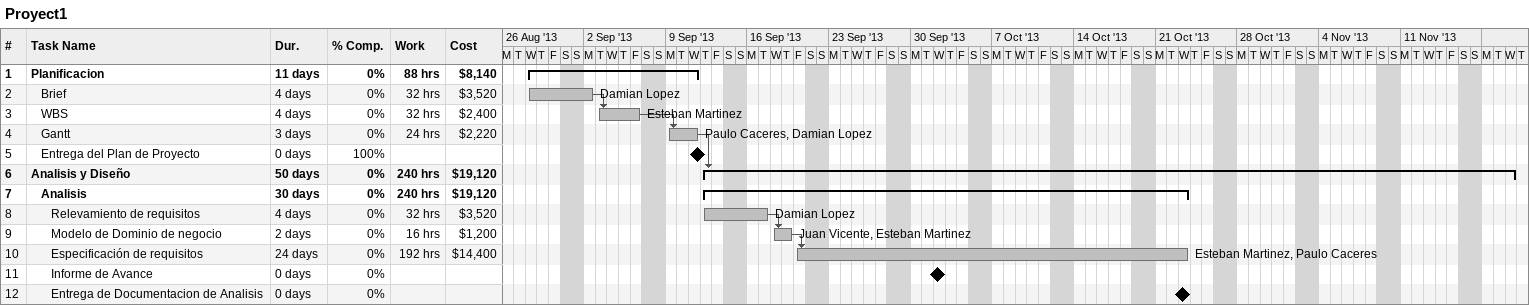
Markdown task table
Proyect1

| ID | Level | Task | Duration | Start | Finish | Predecessors | Resources | % complete | Work (h) | Cost ($) |
|---|---|---|---|---|---|---|---|---|---|---|
| 1 | 1 | **Planificacion** | 11d | 2013-08-28 | 2013-09-11 |  |  | 0 | 88 | 8140 |
| 2 | 2 | Brief | 4d | 2013-08-28 | 2013-09-02 |  | Damian Lopez | 0 | 32 | 3520 |
| 3 | 2 | WBS | 4d | 2013-09-03 | 2013-09-06 | 2 | Esteban Martinez | 0 | 32 | 2400 |
| 4 | 2 | Gantt | 3d | 2013-09-09 | 2013-09-11 | 3 | Paulo Caceres, Damian Lopez | 0 | 24 | 2220 |
| 5 | 2 | Entrega del Plan de Proyecto | 0d | 2013-09-11 | 2013-09-11 |  |  | 100 |  |  |
| 6 | 1 | **Analisis y Diseño** | 50d | 2013-09-12 | 2013-11-20 | 4 |  | 0 | 240 | 19120 |
| 7 | 2 | **Analisis** | 30d | 2013-09-12 | 2013-10-23 |  |  | 0 | 240 | 19120 |
| 8 | 3 | Relevamiento de requisitos | 4d | 2013-09-12 | 2013-09-17 |  | Damian Lopez | 0 | 32 | 3520 |
| 9 | 3 | Modelo de Dominio de negocio | 2d | 2013-09-18 | 2013-09-19 | 8 | Juan Vicente, Esteban Martinez | 0 | 16 | 1200 |
| 10 | 3 | Especificación de requisitos | 24d | 2013-09-20 | 2013-10-23 | 9 | Esteban Martinez, Paulo Caceres | 0 | 192 | 14400 |
| 11 | 3 | Informe de Avance | 0d | 2013-10-02 | 2013-10-02 |  |  | 0 |  |  |
| 12 | 3 | Entrega de Documentacion de Analisis | 0d | 2013-10-23 | 2013-10-23 |  |  | 0 |  |  |
